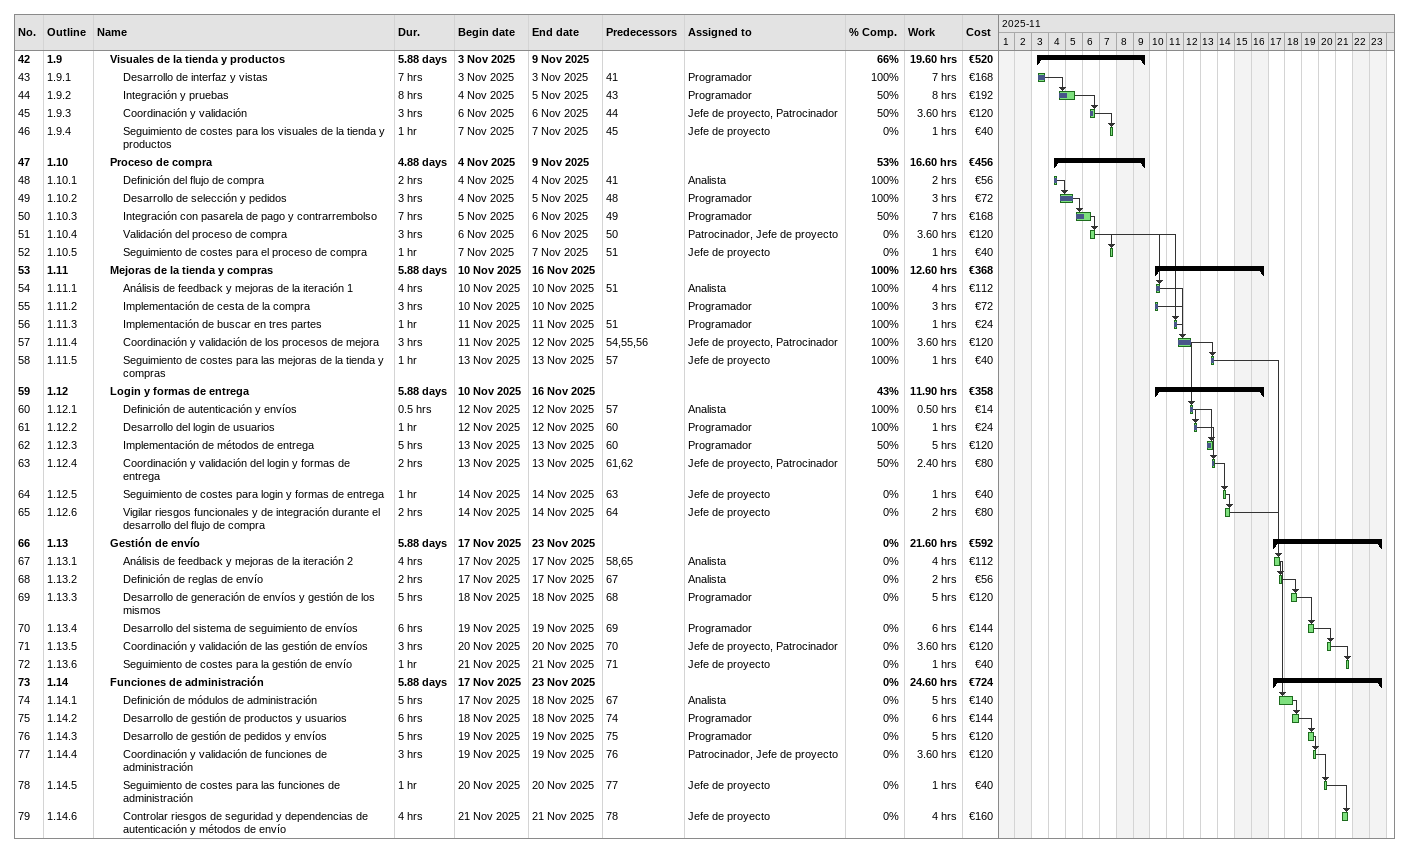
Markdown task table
| ID | WBS | Task | Duration | Start | Finish | Predecessors | Resources | % complete | Work (h) | Cost (€) |
|---|---|---|---|---|---|---|---|---|---|---|
| 42 | 1.9 | **Visuales de la tienda y productos** | 5.88d | 2025-11-03 | 2025-11-09 |  |  | 66 | 19.60 | 520 |
| 43 | 1.9.1 | Desarrollo de interfaz y vistas | 7h | 2025-11-03 | 2025-11-03 | 41 | Programador | 100 | 7 | 168 |
| 44 | 1.9.2 | Integración y pruebas | 8h | 2025-11-04 | 2025-11-05 | 43 | Programador | 50 | 8 | 192 |
| 45 | 1.9.3 | Coordinación y validación | 3h | 2025-11-06 | 2025-11-06 | 44 | Jefe de proyecto, Patrocinador | 50 | 3.60 | 120 |
| 46 | 1.9.4 | Seguimiento de costes para los visuales de la tienda y productos | 1h | 2025-11-07 | 2025-11-07 | 45 | Jefe de proyecto | 0 | 1 | 40 |
| 47 | 1.10 | **Proceso de compra** | 4.88d | 2025-11-04 | 2025-11-09 |  |  | 53 | 16.60 | 456 |
| 48 | 1.10.1 | Definición del flujo de compra | 2h | 2025-11-04 | 2025-11-04 | 41 | Analista | 100 | 2 | 56 |
| 49 | 1.10.2 | Desarrollo de selección y pedidos | 3h | 2025-11-04 | 2025-11-05 | 48 | Programador | 100 | 3 | 72 |
| 50 | 1.10.3 | Integración con pasarela de pago y contrarrembolso | 7h | 2025-11-05 | 2025-11-06 | 49 | Programador | 50 | 7 | 168 |
| 51 | 1.10.4 | Validación del proceso de compra | 3h | 2025-11-06 | 2025-11-06 | 50 | Patrocinador, Jefe de proyecto | 0 | 3.60 | 120 |
| 52 | 1.10.5 | Seguimiento de costes para el proceso de compra | 1h | 2025-11-07 | 2025-11-07 | 51 | Jefe de proyecto | 0 | 1 | 40 |
| 53 | 1.11 | **Mejoras de la tienda y compras** | 5.88d | 2025-11-10 | 2025-11-16 |  |  | 100 | 12.60 | 368 |
| 54 | 1.11.1 | Análisis de feedback y mejoras de la iteración 1 | 4h | 2025-11-10 | 2025-11-10 | 51 | Analista | 100 | 4 | 112 |
| 55 | 1.11.2 | Implementación de cesta de la compra | 3h | 2025-11-10 | 2025-11-10 |  | Programador | 100 | 3 | 72 |
| 56 | 1.11.3 | Implementación de buscar en tres partes | 1h | 2025-11-11 | 2025-11-11 | 51 | Programador | 100 | 1 | 24 |
| 57 | 1.11.4 | Coordinación y validación de los procesos de mejora | 3h | 2025-11-11 | 2025-11-12 | 54, 55, 56 | Jefe de proyecto, Patrocinador | 100 | 3.60 | 120 |
| 58 | 1.11.5 | Seguimiento de costes para las mejoras de la tienda y compras | 1h | 2025-11-13 | 2025-11-13 | 57 | Jefe de proyecto | 100 | 1 | 40 |
| 59 | 1.12 | **Login y formas de entrega** | 5.88d | 2025-11-10 | 2025-11-16 |  |  | 43 | 11.90 | 358 |
| 60 | 1.12.1 | Definición de autenticación y envíos | 0.5h | 2025-11-12 | 2025-11-12 | 57 | Analista | 100 | 0.50 | 14 |
| 61 | 1.12.2 | Desarrollo del login de usuarios | 1h | 2025-11-12 | 2025-11-12 | 60 | Programador | 100 | 1 | 24 |
| 62 | 1.12.3 | Implementación de métodos de entrega | 5h | 2025-11-13 | 2025-11-13 | 60 | Programador | 50 | 5 | 120 |
| 63 | 1.12.4 | Coordinación y validación del login y formas de entrega | 2h | 2025-11-13 | 2025-11-13 | 61, 62 | Jefe de proyecto, Patrocinador | 50 | 2.40 | 80 |
| 64 | 1.12.5 | Seguimiento de costes para login y formas de entrega | 1h | 2025-11-14 | 2025-11-14 | 63 | Jefe de proyecto | 0 | 1 | 40 |
| 65 | 1.12.6 | Vigilar riesgos funcionales y de integración durante el desarrollo del flujo de compra | 2h | 2025-11-14 | 2025-11-14 | 64 | Jefe de proyecto | 0 | 2 | 80 |
| 66 | 1.13 | **Gestión de envío** | 5.88d | 2025-11-17 | 2025-11-23 |  |  | 0 | 21.60 | 592 |
| 67 | 1.13.1 | Análisis de feedback y mejoras de la iteración 2 | 4h | 2025-11-17 | 2025-11-17 | 58, 65 | Analista | 0 | 4 | 112 |
| 68 | 1.13.2 | Definición de reglas de envío | 2h | 2025-11-17 | 2025-11-17 | 67 | Analista | 0 | 2 | 56 |
| 69 | 1.13.3 | Desarrollo de generación de envíos y gestión de los mismos | 5h | 2025-11-18 | 2025-11-18 | 68 | Programador | 0 | 5 | 120 |
| 70 | 1.13.4 | Desarrollo del sistema de seguimiento de envíos | 6h | 2025-11-19 | 2025-11-19 | 69 | Programador | 0 | 6 | 144 |
| 71 | 1.13.5 | Coordinación y validación de las gestión de envíos | 3h | 2025-11-20 | 2025-11-20 | 70 | Jefe de proyecto, Patrocinador | 0 | 3.60 | 120 |
| 72 | 1.13.6 | Seguimiento de costes para la gestión de envío | 1h | 2025-11-21 | 2025-11-21 | 71 | Jefe de proyecto | 0 | 1 | 40 |
| 73 | 1.14 | **Funciones de administración** | 5.88d | 2025-11-17 | 2025-11-23 |  |  | 0 | 24.60 | 724 |
| 74 | 1.14.1 | Definición de módulos de administración | 5h | 2025-11-17 | 2025-11-18 | 67 | Analista | 0 | 5 | 140 |
| 75 | 1.14.2 | Desarrollo de gestión de productos y usuarios | 6h | 2025-11-18 | 2025-11-18 | 74 | Programador | 0 | 6 | 144 |
| 76 | 1.14.3 | Desarrollo de gestión de pedidos y envíos | 5h | 2025-11-19 | 2025-11-19 | 75 | Programador | 0 | 5 | 120 |
| 77 | 1.14.4 | Coordinación y validación de funciones de administración | 3h | 2025-11-19 | 2025-11-19 | 76 | Patrocinador, Jefe de proyecto | 0 | 3.60 | 120 |
| 78 | 1.14.5 | Seguimiento de costes para las funciones de administración | 1h | 2025-11-20 | 2025-11-20 | 77 | Jefe de proyecto | 0 | 1 | 40 |
| 79 | 1.14.6 | Controlar riesgos de seguridad y dependencias de autenticación y métodos de envío | 4h | 2025-11-21 | 2025-11-21 | 78 | Jefe de proyecto | 0 | 4 | 160 |
